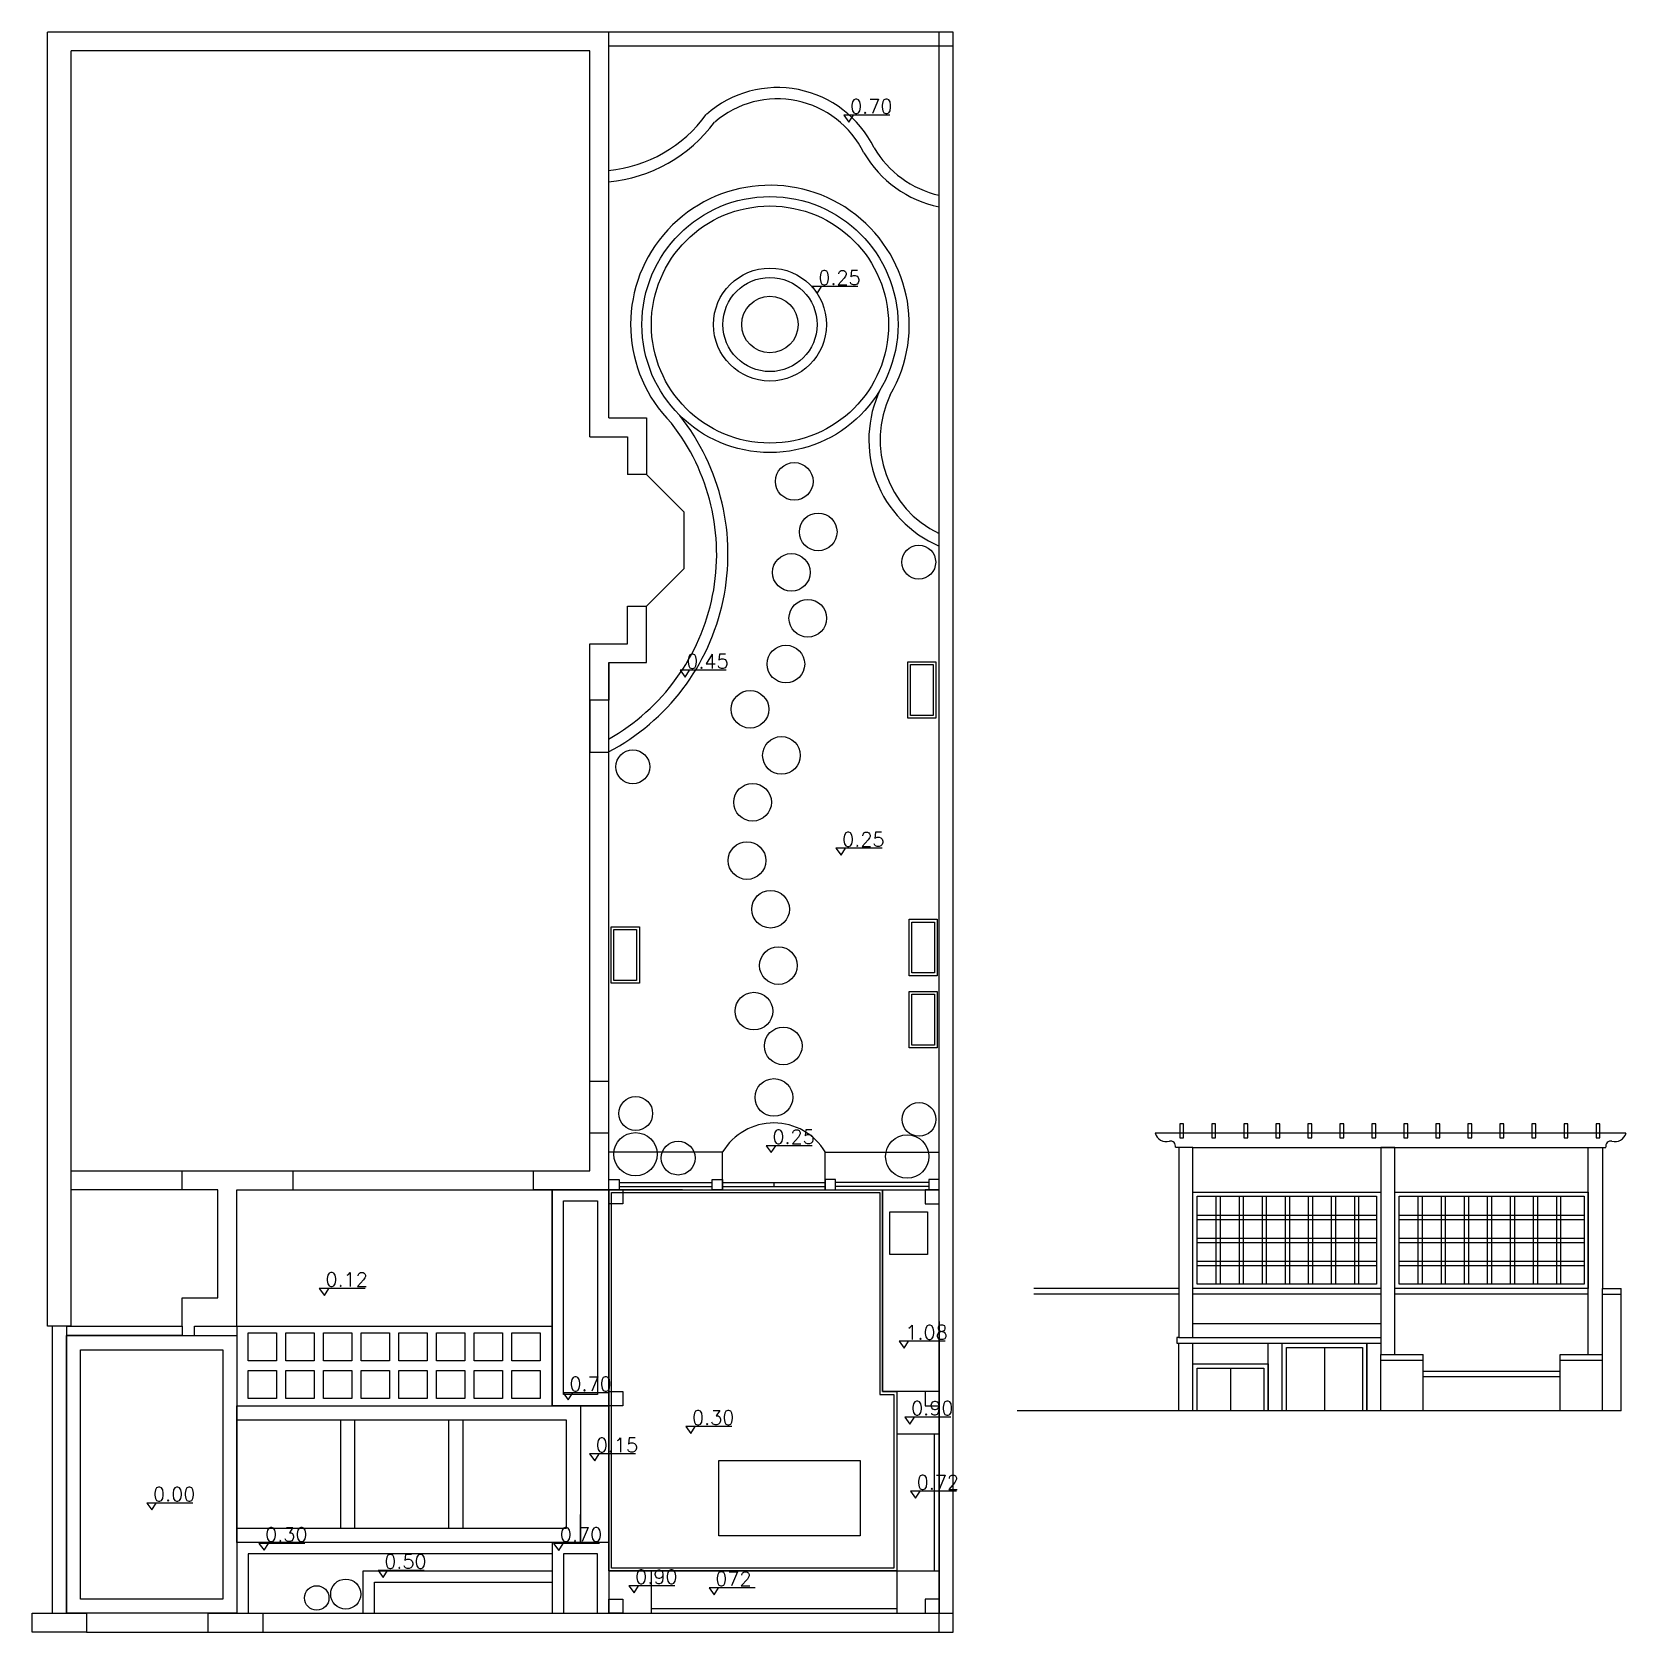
# Model space of a CAD drawing. Header units: millimetres. Extents: x 629 to 17559, y -2440 to 14560.
import ezdxf

# ---------------------------------------------------------------- set-up
doc = ezdxf.new("R2010")
doc.units = ezdxf.units.MM
doc.styles.get("Standard").update_dxf_attribs({"font": 'txt', "bigfont": 'gbcbig.shx'})

msp = doc.modelspace()

# ---------------------------------------------------------------- linework, layer by layer
for p, q in [((6754, 14560), (794, 14560)), ((794, 1578), (794, 14560)), ((10414, 14560), (6754, 14560)), ((6754, 10460), (6754, 14560)), ((10264, -2440), (10264, 14560)), ((10414, -2440), (10414, 14560)), ((6554, 14360), (1044, 14360)), ((1044, 1543), (1044, 14360)), ((6554, 10260), (6554, 14360)), ((10414, 14410), (6754, 14410)), ((6754, 10460), (7154, 10460)), ((7154, 10460), (7154, 9860)), ((6554, 10260), (6954, 10260)), ((6954, 10260), (6954, 9860)), ((7154, 9860), (6954, 9860)), ((7554, 9460), (7154, 9860)), ((7554, 8860), (7554, 9460)), ((7554, 8860), (7154, 8460)), ((6954, 8060), (6954, 8460)), ((6954, 8460), (7154, 8460)), ((7154, 7860), (7154, 8460)), ((6554, 2460), (6554, 8060)), ((6554, 8060), (6954, 8060)), ((6754, 2260), (6754, 7860)), ((6754, 7860), (7154, 7860)), ((6754, 7860), (6754, 7460)), ((6754, 7460), (6554, 7460)), ((6554, 7460), (6554, 6910)), ((6554, 6910), (6754, 6910)), ((6754, 3410), (6554, 3410)), ((6754, 2860), (6754, 3410)), ((6754, 2860), (6554, 2860)), ((6754, 2260), (6754, 2860)), ((17559, 2860), (12559, 2860)), ((7964, 2660), (6754, 2660)), ((7964, 2260), (7964, 2660)), ((9054, 2260), (9054, 2660)), ((9054, 2660), (10264, 2660)), ((12809, 2710), (12773, 2710)), ((12959, 2710), (12809, 2710)), ((12809, 2710), (12809, 690)), ((12959, 690), (12959, 2710)), ((12959, 2710), (17159, 2710)), ((15105, 2710), (14955, 2710)), ((14955, 2710), (14955, 510)), ((15105, 510), (15105, 2710)), ((17159, 510), (17159, 2710)), ((17159, 2710), (17309, 2710)), ((17309, 2710), (17309, 1210)), ((17309, 2710), (17346, 2710)), ((1044, 2460), (6554, 2460)), ((2224, 2260), (2224, 2460)), ((3404, 2260), (3404, 2460)), ((5954, 2260), (5954, 2460)), ((2604, 2260), (1044, 2260)), ((2604, 1110), (2604, 2260)), ((2804, 810), (2804, 2260)), ((2804, 2260), (6754, 2260)), ((2804, 2260), (3404, 2260)), ((6754, 2260), (5954, 2260)), ((6754, 2260), (6154, 2260)), ((6154, 2260), (6154, -35)), ((6754, 2260), (6754, -2240)), ((6754, 2260), (10264, 2260)), ((7538, 2260), (6754, 2260)), ((6864, 2338), (7854, 2338)), ((6864, 2293), (7854, 2293)), ((7964, 2338), (9054, 2338)), ((7964, 2293), (9054, 2293)), ((8509, 2338), (8509, 2293)), ((10154, 2338), (9164, 2338)), ((10154, 2293), (9164, 2293)), ((9664, 115), (9664, 2260)), ((13004, 1990), (13004, 2190)), ((13004, 2190), (14910, 2190)), ((13004, 2190), (13204, 2190)), ((13204, 2190), (13204, 1255)), ((13249, 2190), (13249, 1255)), ((13449, 2190), (13449, 1255)), ((13494, 2190), (13494, 1255)), ((13694, 2190), (13694, 1255)), ((13739, 2190), (13739, 1255)), ((13939, 2190), (13939, 1255)), ((13984, 2190), (13984, 1255)), ((14184, 2190), (14184, 1255)), ((14229, 2190), (14229, 1255)), ((14429, 2190), (14429, 1255)), ((14474, 2190), (14474, 1255)), ((14674, 2190), (14674, 1255)), ((14719, 2190), (14719, 1255)), ((15350, 2190), (15350, 1255)), ((15395, 2190), (15395, 1255)), ((15595, 2190), (15595, 1255)), ((15640, 2190), (15640, 1255)), ((15840, 2190), (15840, 1255)), ((15885, 2190), (15885, 1255)), ((16085, 2190), (16085, 1255)), ((16130, 2190), (16130, 1255)), ((16330, 2190), (16330, 1255)), ((16375, 2190), (16375, 1255)), ((16575, 2190), (16575, 1255)), ((16620, 2190), (16620, 1255)), ((16820, 2190), (16820, 1255)), ((16865, 2190), (16865, 1255)), ((794, 810), (794, 1578)), ((1044, 810), (1044, 1543)), ((12809, 1210), (11271, 1210)), ((14955, 1210), (12959, 1210)), ((17159, 1210), (15105, 1210)), ((17309, -90), (17309, 1210)), ((17309, 1210), (17509, 1210)), ((17509, -90), (17509, 1210)), ((2224, 810), (2224, 1110)), ((2224, 1110), (2604, 1110)), ((12809, 1150), (11271, 1150)), ((14955, 1150), (12959, 1150)), ((17159, 1150), (15105, 1150)), ((17309, 1150), (17509, 1150)), ((10264, 860), (10264, -2240)), ((1044, 810), (794, 810)), ((844, 810), (844, -2240)), ((994, 810), (994, -2240)), ((2224, 710), (994, 710)), ((1044, 810), (2224, 810)), ((2224, 810), (2224, 710)), ((2224, 710), (2354, 710)), ((2354, 710), (2354, 810)), ((2354, 810), (2804, 810)), ((2354, 710), (2804, 710)), ((2804, 810), (2804, -2240)), ((2804, 810), (6154, 810)), ((12809, 690), (12789, 690)), ((12789, 690), (12789, 630)), ((12809, 690), (14955, 690)), ((12959, 840), (14955, 840)), ((12789, 630), (12809, 630)), ((12809, -90), (12809, 630)), ((12809, 630), (14955, 630)), ((12959, -90), (12959, 630)), ((13759, -90), (13759, 630)), ((13909, -90), (13909, 630)), ((14357, 585), (14357, -90)), ((14805, -90), (14805, 630)), ((14955, -90), (14955, 510)), ((14955, 510), (15405, 510)), ((15405, -90), (15405, 510)), ((16859, -90), (16859, 510)), ((16859, 510), (17309, 510)), ((12959, 410), (13759, 410)), ((13359, 365), (13359, -90)), ((14955, 450), (15405, 450)), ((16859, 450), (17309, 450)), ((16859, 330), (15405, 330)), ((16859, 270), (15405, 270)), ((10264, 115), (9664, 115)), ((9814, 115), (9814, -1790)), ((10264, 115), (9814, 115)), ((9814, 115), (9814, -335)), ((2804, -35), (6754, -35)), ((6454, -35), (6454, -1490)), ((6754, -35), (6754, -1490)), ((12809, -90), (11091, -90)), ((17509, -90), (12809, -90)), ((3904, -185), (3904, -1340)), ((4054, -185), (4054, -1340)), ((5054, -185), (5054, -1340)), ((5204, -185), (5204, -1340)), ((9814, -335), (10264, -335)), ((10214, -1790), (10214, -335)), ((10264, -2090), (10264, -335)), ((6454, -1490), (6454, -1190)), ((6754, -1490), (2804, -1490)), ((6154, -1490), (6154, -2240)), ((6754, -1790), (6754, -1490)), ((2804, -1590), (2804, -2240)), ((6274, -1610), (6274, -2240)), ((4147, -2240), (4147, -1790)), ((4147, -1790), (6154, -1790)), ((6754, -1790), (9814, -1790)), ((6754, -1790), (7204, -1790)), ((7204, -1790), (7204, -2240)), ((9814, -1790), (9814, -2240)), ((9814, -1790), (10264, -1790)), ((7204, -2190), (9814, -2190)), ((629, -2440), (629, -2240)), ((629, -2240), (919, -2240)), ((919, -2240), (1209, -2240)), ((1209, -2240), (1209, -2440)), ((2499, -2440), (2499, -2240)), ((2499, -2240), (10414, -2240)), ((3079, -2240), (3079, -2440)), ((7204, -2240), (10114, -2240)), ((1209, -2440), (629, -2440)), ((1209, -2440), (2499, -2440)), ((2499, -2440), (10414, -2440))]:
    msp.add_line(p, q)
for points in [[(9741, 13676), (9252, 13676), (9306, 13603), (9354, 13676)], [(9402, 11855), (8914, 11855), (8968, 11782), (9015, 11855)], [(9930, 7869), (10230, 7869), (10230, 7269), (9930, 7269), (9930, 7869)], [(8001, 7779), (7512, 7779), (7566, 7706), (7613, 7779)], [(9657, 5887), (9168, 5887), (9222, 5814), (9269, 5887)], [(9944, 5134), (10244, 5134), (10244, 4534), (9944, 4534), (9944, 5134)], [(6780, 5053), (7080, 5053), (7080, 4453), (6780, 4453), (6780, 5053)], [(9944, 4366), (10244, 4366), (10244, 3766), (9944, 3766), (9944, 4366)], [(12821, 2960), (12821, 2810), (12861, 2810), (12861, 2960), (12821, 2960)], [(13161, 2960), (13161, 2810), (13201, 2810), (13201, 2960), (13161, 2960)], [(13501, 2960), (13501, 2810), (13541, 2810), (13541, 2960), (13501, 2960)], [(13841, 2960), (13841, 2810), (13881, 2810), (13881, 2960), (13841, 2960)], [(14181, 2960), (14181, 2810), (14221, 2810), (14221, 2960), (14181, 2960)], [(14521, 2960), (14521, 2810), (14561, 2810), (14561, 2960), (14521, 2960)], [(14861, 2960), (14861, 2810), (14901, 2810), (14901, 2960), (14861, 2960)], [(15201, 2960), (15201, 2810), (15241, 2810), (15241, 2960), (15201, 2960)], [(15541, 2960), (15541, 2810), (15581, 2810), (15581, 2960), (15541, 2960)], [(15881, 2960), (15881, 2810), (15921, 2810), (15921, 2960), (15881, 2960)], [(16221, 2960), (16221, 2810), (16261, 2810), (16261, 2960), (16221, 2960)], [(16561, 2960), (16561, 2810), (16601, 2810), (16601, 2960), (16561, 2960)], [(16901, 2960), (16901, 2810), (16941, 2810), (16941, 2960), (16901, 2960)], [(17241, 2960), (17241, 2810), (17281, 2810), (17281, 2960), (17241, 2960)], [(8916, 2727), (8427, 2727), (8481, 2654), (8529, 2727)], [(6754, 2370), (6864, 2370), (6864, 2260), (6754, 2260), (6754, 2370)], [(6754, 2260), (6904, 2260), (6904, 2110), (6754, 2110), (6754, 2260)], [(6754, 2260), (9664, 2260), (9664, 115), (9814, 115), (9814, -1790), (6754, -1790), (6754, 2260)], [(7854, 2370), (7964, 2370), (7964, 2260), (7854, 2260), (7854, 2370)], [(9164, 2370), (9054, 2370), (9054, 2260), (9164, 2260), (9164, 2370)], [(10264, 2260), (10114, 2260), (10114, 2110), (10264, 2110), (10264, 2260)], [(10264, 2370), (10154, 2370), (10154, 2260), (10264, 2260), (10264, 2370)], [(9739, 2023), (10139, 2023), (10139, 1573), (9739, 1573), (9739, 2023)], [(13004, 1990), (14910, 1990)], [(13004, 1945), (14910, 1945)], [(15150, 1990), (17114, 1990)], [(15150, 1945), (17114, 1945)], [(13004, 1745), (14910, 1745)], [(13004, 1700), (14910, 1700)], [(15150, 1745), (17114, 1745)], [(15150, 1700), (17114, 1700)], [(13004, 1500), (14910, 1500)], [(13004, 1455), (14910, 1455)], [(15150, 1500), (17114, 1500)], [(15150, 1455), (17114, 1455)], [(4168, 1210), (3680, 1210), (3734, 1137), (3781, 1210)], [(994, 810), (2224, 810), (2224, 710), (2354, 710), (2354, 810), (2804, 810), (2804, -2240), (994, -2240)], [(2926, 740), (3226, 740), (3226, 440), (2926, 440), (2926, 740)], [(3326, 740), (3626, 740), (3626, 440), (3326, 440), (3326, 740)], [(3726, 740), (4026, 740), (4026, 440), (3726, 440), (3726, 740)], [(4126, 740), (4426, 740), (4426, 440), (4126, 440), (4126, 740)], [(4526, 740), (4826, 740), (4826, 440), (4526, 440), (4526, 740)], [(4926, 740), (5226, 740), (5226, 440), (4926, 440), (4926, 740)], [(5326, 740), (5626, 740), (5626, 440), (5326, 440), (5326, 740)], [(5726, 740), (6026, 740), (6026, 440), (5726, 440), (5726, 740)], [(10327, 649), (9838, 649), (9892, 576), (9940, 649)], [(13909, -90), (13909, 630), (14805, 630), (14805, -90)], [(13954, -90), (13954, 585), (14760, 585), (14760, -90)], [(2926, 340), (3226, 340), (3226, 40), (2926, 40), (2926, 340)], [(3326, 340), (3626, 340), (3626, 40), (3326, 40), (3326, 340)], [(3726, 340), (4026, 340), (4026, 40), (3726, 40), (3726, 340)], [(4126, 340), (4426, 340), (4426, 40), (4126, 40), (4126, 340)], [(4526, 340), (4826, 340), (4826, 40), (4526, 40), (4526, 340)], [(4926, 340), (5226, 340), (5226, 40), (4926, 40), (4926, 340)], [(5326, 340), (5626, 340), (5626, 40), (5326, 40), (5326, 340)], [(5726, 340), (6026, 340), (6026, 40), (5726, 40), (5726, 340)], [(12959, -90), (12959, 410), (13759, 410), (13759, -90)], [(13004, -90), (13004, 365), (13714, 365), (13714, -90)], [(6759, 101), (6271, 101), (6325, 28), (6372, 101)], [(6754, 115), (6904, 115), (6904, -35), (6754, -35), (6754, 115)], [(10264, 115), (10114, 115), (10114, -35), (10264, -35), (10264, 115)], [(10389, -157), (9900, -157), (9954, -230), (10001, -157)], [(8061, -257), (7573, -257), (7627, -330), (7674, -257)], [(7040, -548), (6551, -548), (6605, -621), (6653, -548)], [(7924, -618), (9424, -618), (9424, -1418), (7924, -1418), (7924, -618)], [(10448, -944), (9959, -944), (10013, -1017), (10061, -944)], [(2336, -1070), (1847, -1070), (1901, -1143), (1949, -1070)], [(6754, -1790), (6754, -1490), (2804, -1490), (2804, -2240)], [(3527, -1498), (3039, -1498), (3093, -1571), (3140, -1498)], [(6657, -1499), (6169, -1499), (6223, -1572), (6270, -1499)], [(6154, -1610), (2924, -1610), (2924, -2240)], [(6634, -2240), (6634, -1610), (6274, -1610)], [(4147, -2240), (4147, -1790), (6154, -1790)], [(4793, -1787), (4304, -1787), (4358, -1859), (4406, -1787)], [(4267, -2240), (4267, -1910), (6154, -1910)], [(7457, -1949), (6969, -1949), (7023, -2022), (7070, -1949)], [(8309, -1971), (7820, -1971), (7874, -2043), (7921, -1971)], [(6754, -2090), (6904, -2090), (6904, -2240), (6754, -2240), (6754, -2090)], [(10264, -2090), (10114, -2090), (10114, -2240), (10264, -2240), (10264, -2090)]]:
    msp.add_lwpolyline(points)
for points in [[(9960, 7839), (10200, 7839), (10200, 7299), (9960, 7299)], [(9974, 5104), (10214, 5104), (10214, 4564), (9974, 4564)], [(6810, 5023), (7050, 5023), (7050, 4483), (6810, 4483)], [(9974, 4336), (10214, 4336), (10214, 3796), (9974, 3796)], [(6154, 2260), (6754, 2260), (6754, -35), (6154, -35)], [(6784, 2230), (9634, 2230), (9634, 85), (9784, 85), (9784, -1760), (6784, -1760)], [(12959, 2235), (14955, 2235), (14955, 1210), (12959, 1210)], [(15105, 2235), (17159, 2235), (17159, 1210), (15105, 1210)], [(6274, 2140), (6634, 2140), (6634, 85), (6274, 85)], [(13004, 2190), (14910, 2190), (14910, 1255), (13004, 1255)], [(15150, 2190), (17114, 2190), (17114, 1255), (15150, 1255)], [(994, 710), (2804, 710), (2804, -2240), (994, -2240)], [(1144, 560), (2654, 560), (2654, -2090), (1144, -2090)], [(2804, -35), (6454, -35), (6454, -1490), (2804, -1490)], [(2804, -185), (6304, -185), (6304, -1340), (2804, -1340)]]:
    msp.add_lwpolyline(points, close=True)
for centre, radius in [((8467, 11452), 1360), ((8467, 11452), 1260), ((8467, 11452), 600), ((8467, 11452), 500), ((8467, 11452), 300), ((8725, 9786), 200), ((8979, 9249), 200), ((8694, 8819), 200), ((10047, 8928), 180), ((8869, 8331), 200), ((8636, 7845), 200), ((8255, 7364), 200), ((8589, 6874), 200), ((7010, 6753), 180), ((8282, 6376), 200), ((8223, 5757), 200), ((8474, 5240), 200), ((8556, 4641), 200), ((8297, 4157), 200), ((8608, 3787), 200), ((8509, 3240), 200), ((7041, 3069), 180), ((10050, 3007), 180), ((7039, 2637), 230), ((7491, 2596), 180), ((9925, 2613), 230), ((3653, -2078), 130), ((3961, -2037), 160)]:
    msp.add_circle(centre, radius)
for centre, radius, start, end in [((8546, 12827), 1143, 26.1513, 131.3358), ((8546, 12827), 1023, 26.1513, 130.6103), ((6617, 14529), 1445, 275.4089, 324.2732), ((6617, 14529), 1565, 274.9931, 323.7513), ((10505, 13881), 1203, 210.1119, 258.4316), ((10506, 13883), 1085, 210.6089, 257.1103), ((8467, 11452), 1480, 329.6864, 224.9914), ((10744, 10228), 1227, 154.2571, 246.955), ((10744, 10228), 1107, 154.5038, 244.2858), ((5645, 9013), 2376, 297.8051, 38.2909), ((5645, 9013), 2256, 299.4246, 38.111), ((8509, 2333), 636, 31.0236, 148.9764), ((12677, 2893), 122, 195.477, 285.4454), ((12720, 2722), 54.5, 347.7493, 101.1694), ((17399, 2722), 54.5, 78.8306, 192.2507), ((17442, 2893), 122, 254.5546, 344.523)]:
    msp.add_arc(centre, radius, start, end)

# ---------------------------------------------------------------- texts
at = {"char_height": 150, "width": 576.34, "attachment_point": 1}
for s, insert in [('0.70', (9318, 13846)), ('0.25', (8980, 12025)), ('0.45', (7578, 7949)), ('0.25', (9234, 6057)), ('0.25', (8493, 2897)), ('0.12', (3746, 1380)), ('1.08', (9905, 819)), ('0.70', (6337, 271)), ('0.90', (9966, 13)), ('0.30', (7639, -87)), ('0.15', (6617, -378)), ('0.72', (10025, -774)), ('0.00', (1914, -900)), ('0.30', (3105, -1328)), ('0.70', (6235, -1329)), ('0.50', (4370, -1616)), ('0.90', (7035, -1779)), ('072', (7886, -1800))]:
    msp.add_mtext(s, dxfattribs=dict(at, insert=insert))

doc.saveas('drawing.dxf')
